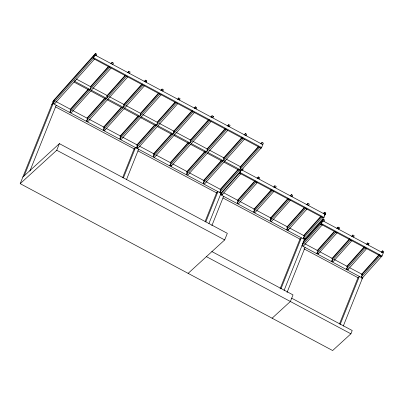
<?xml version="1.0" encoding="UTF-8"?>
<svg xmlns="http://www.w3.org/2000/svg" width="404" height="404" viewBox="0 0 404 404"><rect width="100%" height="100%" fill="white"/><g stroke="black" fill="none" stroke-linecap="round" stroke-linejoin="round"><path stroke-width="0.61" d="M75.033 80.255L74.669 81.325L90.001 89.511L90.915 86.84L76.134 78.942M207.287 153.257L222.619 161.443L223.286 160.701L224.2 158.025L209.418 150.131M224.983 160.343L224.614 161.408L239.946 169.599L240.865 166.923L226.078 159.03M291.698 298.197L352.222 330.522L350.904 333.82L332.628 350.536L20.2 183.668L53.409 100.631L95.445 53.464L96.778 54.171L96.268 55.439L94.94 54.732L52.904 101.904L54.277 100.647L24.215 175.811M29.891 171.069L56.217 105.247M111.07 68.069L71.286 112.716L69.953 112.009L70.937 109.545M20.2 183.668L56.747 150.238L59.383 143.642L227.321 233.335L224.68 239.931L188.138 273.362M261.428 147.127L261.019 148.152L93.102 58.408L93.688 57.873L94.859 54.939L262.797 144.632L261.625 147.566L261.034 148.101M94.94 54.732L95.445 53.464M127.73 76.967L87.946 121.614L86.613 120.907L87.602 118.443M112.11 62.362L111.6 63.63L112.928 64.337L113.438 63.069L112.11 62.362L110.858 63.761M144.395 85.865L104.606 130.512L103.278 129.805L104.262 127.341M104.606 130.512L105 129.527M128.77 71.261L128.26 72.528L129.593 73.235L130.098 71.968L128.77 71.261L127.518 72.659M161.055 94.763L121.266 139.415L119.938 138.703L120.922 136.239L120.003 137.077M145.43 80.159L144.925 81.426L146.253 82.133L146.758 80.866L145.43 80.159L144.183 81.558M122.725 177.401L134.138 148.859L135.517 147.596L123.402 177.886M177.715 103.661L137.926 148.313L136.597 147.601L137.582 145.137M137.072 148.43L137.466 147.45M162.09 89.057L161.585 90.324L162.913 91.031L163.418 89.764L162.09 89.057L160.843 90.456M126.513 179.553L138.628 149.263M194.374 112.559L154.586 157.212L153.257 156.499L154.242 154.035M178.75 97.955L178.245 99.222L179.573 99.929L180.083 98.662L178.75 97.955L177.502 99.354M211.034 121.458L171.251 166.11L169.917 165.398L170.902 162.933M171.251 166.11L171.644 165.125M195.41 106.853L194.905 108.12L196.233 108.828L196.743 107.56L195.41 106.853L194.162 108.252M227.694 130.356L187.911 175.008L186.577 174.296L187.562 171.836L186.648 172.675M212.075 115.751L211.565 117.019L212.893 117.726L213.403 116.458L212.075 115.751L210.822 117.15M244.359 139.254L204.57 183.906L203.242 183.194L204.227 180.729M228.735 124.649L228.225 125.917L229.558 126.624L230.063 125.356L228.735 124.649L227.487 126.048M205.136 221.417L216.549 192.87L217.928 191.612L205.813 221.902M261.019 148.152L221.23 192.804L219.902 192.092L220.887 189.633M208.924 223.569L221.468 192.208M245.395 133.547L244.89 134.815L246.218 135.522L246.723 134.254L245.395 133.547L244.147 134.946M240.436 170.634L239.441 173.129L220.68 194.183L222.008 194.89L222.402 193.905M211.893 225.594L223.604 196.314M241.218 169.604L325.19 214.453L324.013 217.387L323.427 217.928L239.456 173.079L240.047 172.543L241.026 170.094M222.008 194.89L240.789 173.791M243.142 168.827L242.637 170.094L241.309 169.387M257.318 182.618L238.537 203.717L237.209 203.01L238.193 200.546M262.055 142.445L261.55 143.713L262.878 144.425L263.383 143.157L262.055 142.445L260.807 143.849M258.343 176.947L257.838 178.214L259.166 178.922L259.671 177.654L258.343 176.947L257.106 178.331M273.841 191.446L255.065 212.544L253.732 211.837L254.722 209.373M274.871 185.774L274.361 187.042L275.695 187.749L276.2 186.481L274.871 185.774L273.634 187.158M270.261 220.665L289.022 199.611L290.35 200.323L271.594 221.372L270.261 220.665L271.246 218.2L270.332 219.039M291.4 194.602L290.89 195.869L292.223 196.576L292.728 195.309L291.4 194.602L290.163 195.985M306.899 209.1L288.118 230.199L286.789 229.492L287.774 227.028L286.86 227.866M288.118 230.199L288.512 229.214M286.789 229.492L305.57 208.388M307.929 203.429L307.419 204.697L308.747 205.404L309.257 204.136L307.929 203.429L306.692 204.813M280.063 288.87L299.97 239.097L301.344 237.835L280.967 288.784M303.318 238.32L322.079 217.266L323.407 217.978L304.646 239.027L303.318 238.32L304.303 235.855M284.083 290.446L305.045 238.032M287.042 292.496L305.06 247.44M324.452 212.257L323.947 213.524L325.276 214.231L325.786 212.964L324.452 212.257L323.22 213.64M322.246 224.912L303.465 246.016L302.136 245.304L320.897 224.255L322.089 221.266L322.68 220.73L383.204 253.056L382.033 255.995L362.666 277.634L361.333 276.922L362.317 274.457M381.442 256.53L320.917 224.205L321.503 223.665L322.68 220.73M322.766 220.508L323.271 219.241L324.604 219.953L324.094 221.22L322.766 220.508L303.394 242.249M337.047 232.82L318.266 253.919L316.938 253.207L317.923 250.748M318.266 253.919L318.66 252.934M316.938 253.207L335.714 232.108M338.072 227.144L337.567 228.412L338.895 229.124L339.4 227.856L338.072 227.144L336.835 228.533M351.844 240.723L333.063 261.822L331.734 261.115L332.719 258.651M331.734 261.115L350.515 240.011M352.874 235.052L352.364 236.32L353.692 237.027L354.202 235.759L352.874 235.052L351.637 236.436M346.536 269.019L365.292 247.965L366.625 248.677L347.864 269.726L346.536 269.019L347.521 266.554M347.864 269.726L348.258 268.741M367.67 242.956L367.165 244.223L368.493 244.93L368.998 243.662L367.67 242.956L366.433 244.344M339.496 323.927L357.984 277.7L359.363 276.442L340.168 324.422M343.284 326.084L362.868 277.124M361.333 276.922L380.114 255.823M382.472 250.859L381.962 252.126L383.295 252.838L383.8 251.571L382.472 250.859L381.235 252.248M94.41 59.171L54.621 103.818L53.293 103.111L93.082 58.459L94.273 55.474L94.859 54.939M70.074 109.529L88.385 88.981M90.466 86.648L108.363 66.564M70.397 109.868L88.708 89.319M90.789 86.981L109.262 66.251M90.001 89.511L89.335 90.259L74.003 82.073M69.953 112.009L109.742 67.357M87.148 117.963L105.045 97.879M106.712 96.011L125.023 75.462M87.057 118.766L105.368 98.217M106.701 96.723L125.922 75.149M86.613 120.907L126.402 76.255M103.808 126.861L121.291 107.247M123.786 104.444L141.683 84.36M103.717 127.664L122.033 107.116M123.695 105.247L142.587 84.042M145.925 81.8L146.758 80.866M103.278 129.805L143.061 85.153M120.054 136.224L137.951 116.145M140.451 113.342L158.343 93.258M120.382 136.562L138.769 115.923M140.233 114.282L159.085 93.127M119.938 138.703L159.721 94.051M136.714 145.127L154.611 125.043M157.111 122.24L175.008 102.156M137.042 145.46L155.429 124.821M157.434 122.574L175.488 102.313M136.597 147.601L176.386 102.949M153.379 154.025L171.271 133.941M173.351 131.603L191.668 111.055M153.702 154.358L172.089 133.724M173.346 132.315L192.567 110.741M153.257 156.499L193.046 111.847M170.453 162.453L187.936 142.839M190.016 140.501L208.328 119.953M170.781 162.787L188.749 142.622M190.34 140.839L209.227 119.64M212.57 117.392L213.403 116.458M169.917 165.398L209.706 120.745M186.698 171.821L204.596 151.737M207.09 148.935L224.988 128.851M187.441 171.685L205.414 151.52M206.999 149.738L225.73 128.719M186.577 174.296L226.366 129.644M203.358 180.719L221.256 160.635M223.75 157.833L241.648 137.749M203.687 181.053L222.074 160.418M223.538 158.772L242.39 137.618M203.242 183.194L243.026 138.542M220.018 189.617L237.916 169.534M239.996 167.2L258.308 146.652M220.347 189.951L238.734 169.316M239.986 167.907L258.792 146.803M219.902 192.092L259.686 147.445M237.325 200.53L254.636 181.108M237.643 200.879L255.363 180.987M237.209 203.01L255.984 181.906L257.298 182.669M253.853 209.358L271.574 189.471M254.167 209.706L271.892 189.814M253.732 211.837L272.513 190.733L273.821 191.496M270.382 218.185L287.688 198.763M270.695 218.534L288.421 198.642M286.911 227.013L304.217 207.59M287.224 227.361L304.944 207.469M303.434 235.84L320.746 216.418M304.161 235.724L321.473 216.297M324.957 213.888L325.786 212.964M324.452 215.155L325.276 214.231M303.081 241.9L323.271 219.241M317.054 250.733L334.366 231.31M317.781 250.616L335.093 231.189M338.577 228.78L339.4 227.856M331.856 258.636L349.576 238.749M332.169 258.984L349.611 239.405M346.652 266.539L363.964 247.117M347.379 266.423L364.691 246.996M368.175 244.592L368.998 243.662M361.454 274.442L379.174 254.56M361.767 274.791L379.492 254.904M51.727 104.843L53.106 103.581L221.044 193.279M22.836 177.073L59.383 143.642M324.599 214.989L325.19 214.453M302.202 243.683L303.121 242.839M272.104 318.211L290.375 301.495L293.016 294.9L211.827 251.535M361.56 278.942L362.474 278.104L301.95 245.778M93.688 57.873L261.625 147.566M92.794 87.84L107.575 95.738L106.661 98.409L91.329 90.223M109.454 96.743L124.24 104.636L123.321 107.307L107.989 99.121M126.114 105.641L140.9 113.534L139.981 116.206L124.649 108.02M142.774 114.539L157.56 122.432L156.641 125.104L141.309 116.918M159.439 123.437L174.22 131.33L173.301 134.002L157.969 125.816M176.099 132.335L190.88 140.228L189.966 142.9L174.634 134.714M192.758 141.233L207.54 149.126L206.626 151.798L191.294 143.612M207.954 152.51L223.286 160.701M90.663 90.971L105.994 99.157M107.323 99.869L122.654 108.055M123.983 108.767L139.314 116.953M140.648 117.665L155.974 125.851M157.308 126.563L172.639 134.749M173.967 135.461L189.299 143.647M190.627 144.359L205.959 152.545M223.947 162.156L239.279 170.347M240.047 172.543L324.013 217.387M239.441 173.129L240.769 173.841M305.55 208.439L306.878 209.151M321.503 223.665L382.033 255.995M320.897 224.255L322.225 224.962M335.694 232.159L337.027 232.866M350.495 240.062L351.823 240.774M380.093 255.868L381.421 256.58M55.949 101.535L70.963 109.555M72.629 110.449L87.643 118.468M89.314 119.357L104.328 127.376M105.994 128.27L121.008 136.284M122.675 137.178L137.693 145.198M139.36 146.086L154.373 154.106M156.04 155L171.054 163.019M172.725 163.908L187.739 171.927M189.405 172.816L204.419 180.835M206.091 181.729L221.104 189.749M223.892 192.905L238.35 200.626M240.016 201.52L255.03 209.535M256.697 210.428L271.155 218.15M272.826 219.039L287.84 227.058M289.506 227.952L304.52 235.971M220.493 194.652L304.459 239.501M55.621 106.919L134.583 149.096M137.921 150.874L216.887 193.051M223.008 197.99L300.303 239.274M304.788 243.733L318.115 250.849M319.781 251.737L332.553 258.56M334.219 259.449L347.546 266.569M349.768 267.756L362.539 274.574M303.904 248.814L358.323 277.881M56.747 150.238L224.68 239.931M206.409 256.646L350.904 333.82"/></g></svg>
